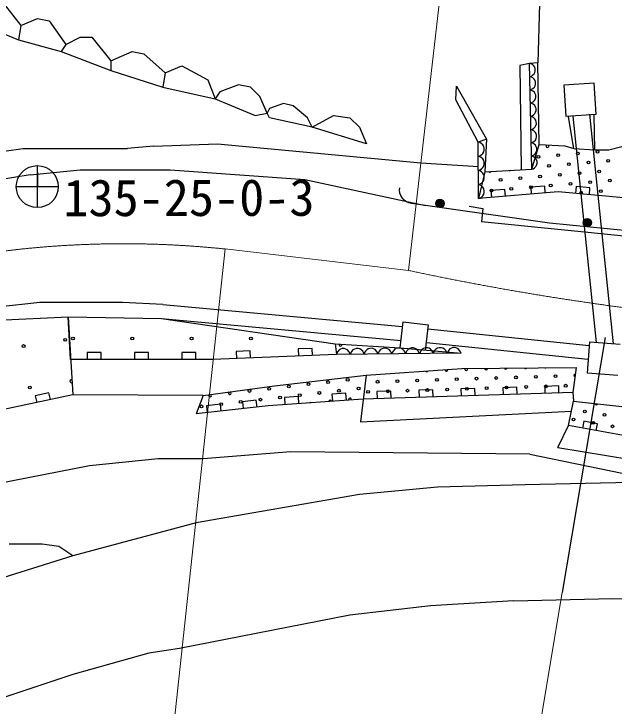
# Model space of a CAD drawing. Units: millimetres, scale not verified. Extents: x 40000 to 680000, y 20000 to 380000.
# Drawn here: x 437649 to 459115, y 297290 to 322041 of the extents above; entities that cross this region are included whole.
import ezdxf
from ezdxf.enums import TextEntityAlignment as Align

# ---------------------------------------------------------------- set-up
doc = ezdxf.new("R2010")
doc.units = ezdxf.units.MM
doc.header["$LTSCALE"] = 1000
doc.linetypes.add('CHAIN', pattern=[18.5, 12, -1.5, 3.5, -1.5])
for name, color, linetype, lineweight in [('M-BGD', 7, 'Continuous', 25), ('M-BMK', 2, 'CHAIN', 13), ('M-BMK-SRVR', 3, 'Continuous', 25), ('M-STR-HTXT', 7, 'Continuous', 13)]:
    doc.layers.add(name, color=color, linetype=linetype, lineweight=lineweight)
doc.styles.add('ＭＳ ゴシック', font='')
doc.styles.get('ＭＳ ゴシック').set_extended_font_data('MS Gothic')

# ---------------------------------------------------------------- blocks, each defined once
blk = doc.blocks.new('BUHIN14')
at = {"layer": 'M-BGD'}
blk.add_lwpolyline([(-246, -47), (-199, -292), (292, -199), (246, 47)], dxfattribs=at)
blk = doc.blocks.new('BUHIN15')
at = {"layer": 'M-BGD'}
blk.add_lwpolyline([(-247, -37), (-210, -284), (284, -210), (247, 37)], dxfattribs=at)
blk = doc.blocks.new('BUHIN16')
at = {"layer": 'M-BGD'}
blk.add_lwpolyline([(-234, -87), (-147, -321), (321, -147), (234, 87)], dxfattribs=at)

msp = doc.modelspace()

# ---------------------------------------------------------------- linework, layer by layer
at = {"layer": 'M-BGD'}
for p, q in [((437306, 322387), (437899, 321625)), ((456441, 322387), (456382, 320289)), ((436121, 321794), (437814, 321117)), ((437899, 321625), (438492, 321879)), ((438492, 321879), (438915, 321794)), ((438915, 321794), (439508, 320947)), ((437899, 321625), (437814, 321117)), ((437814, 321117), (439338, 320693)), ((439508, 320947), (440016, 321201)), ((440016, 321201), (440439, 321201)), ((440439, 321201), (441116, 320355)), ((439508, 320947), (439338, 320693)), ((439338, 320693), (441116, 320016)), ((441116, 320355), (441878, 320693)), ((441878, 320693), (442302, 320609)), ((442302, 320609), (443064, 319931)), ((441116, 320355), (441116, 320016)), ((456382, 320289), (456092, 320270)), ((456429, 317366), (456382, 320289)), ((443064, 319931), (443656, 320185)), ((443656, 320185), (444588, 319677)), ((456092, 320270), (455739, 320199)), ((455739, 320199), (455794, 316490)), ((456166, 316485), (456092, 320270)), ((456146, 320252), (456092, 320270)), ((456193, 320226), (456146, 320252)), ((456246, 320181), (456193, 320226)), ((456275, 320129), (456246, 320181)), ((456294, 320074), (456275, 320129)), ((456296, 320001), (456294, 320074)), ((441116, 320016), (442979, 319423)), ((443064, 319931), (442979, 319423)), ((456101, 319797), (456155, 319816)), ((456156, 319779), (456101, 319797)), ((456155, 319816), (456200, 319845)), ((456202, 319753), (456156, 319779)), ((456200, 319845), (456252, 319892)), ((456252, 319892), (456279, 319945)), ((456279, 319945), (456296, 320001)), ((444588, 319677), (444842, 319000)), ((456255, 319708), (456202, 319753)), ((456285, 319656), (456255, 319708)), ((456303, 319601), (456285, 319656)), ((456305, 319528), (456303, 319601)), ((458404, 319559), (457315, 319490)), ((458474, 318453), (458404, 319559)), ((442979, 319423), (444842, 319000)), ((445688, 319508), (445011, 319254)), ((446112, 319423), (445688, 319508)), ((446450, 319085), (446112, 319423)), ((453449, 318972), (453474, 319451)), ((453474, 319451), (454556, 317561)), ((456110, 319324), (456164, 319343)), ((456165, 319306), (456110, 319324)), ((456164, 319343), (456210, 319372)), ((456212, 319280), (456165, 319306)), ((456210, 319372), (456261, 319419)), ((456261, 319419), (456288, 319472)), ((456288, 319472), (456305, 319528)), ((457315, 319490), (457386, 318384)), ((445011, 319254), (444842, 319000)), ((446704, 318492), (446450, 319085)), ((456264, 319235), (456212, 319280)), ((456294, 319183), (456264, 319235)), ((456313, 319128), (456294, 319183)), ((456297, 318998), (456314, 319054)), ((456314, 319054), (456313, 319128)), ((444842, 319000), (446281, 318407)), ((447297, 318831), (446789, 318661)), ((447636, 318746), (447297, 318831)), ((454257, 317456), (453449, 318972)), ((456119, 318851), (456173, 318869)), ((456174, 318833), (456119, 318851)), ((456173, 318869), (456219, 318899)), ((456221, 318806), (456174, 318833)), ((456219, 318899), (456270, 318946)), ((456274, 318761), (456221, 318806)), ((456270, 318946), (456297, 318998)), ((446789, 318661), (446704, 318492)), ((448144, 318323), (447636, 318746)), ((456303, 318710), (456274, 318761)), ((456322, 318655), (456303, 318710)), ((456307, 318525), (456323, 318581)), ((456323, 318581), (456322, 318655)), ((446281, 318407), (446704, 318492)), ((446789, 318323), (446704, 318492)), ((448313, 317984), (446789, 318323)), ((448313, 317984), (448144, 318323)), ((448313, 317984), (449075, 318407)), ((449075, 318407), (449668, 318323)), ((449668, 318323), (450006, 317984)), ((456129, 318377), (456183, 318396)), ((456183, 318360), (456129, 318377)), ((456183, 318396), (456228, 318426)), ((456230, 318333), (456183, 318360)), ((456228, 318426), (456279, 318473)), ((456283, 318288), (456230, 318333)), ((456279, 318473), (456307, 318525)), ((457386, 318384), (458474, 318453)), ((457675, 317231), (457477, 318362)), ((458489, 310292), (457648, 318388)), ((459097, 310245), (458245, 318450)), ((458425, 317177), (458400, 318434)), ((456312, 318237), (456283, 318288)), ((456289, 318000), (456316, 318052)), ((456331, 318181), (456312, 318237)), ((456316, 318052), (456333, 318108)), ((456333, 318108), (456331, 318181)), ((450260, 317391), (448313, 317984)), ((450006, 317984), (450260, 317391)), ((456138, 317904), (456192, 317923)), ((456193, 317886), (456138, 317904)), ((456192, 317923), (456238, 317952)), ((456239, 317860), (456193, 317886)), ((456238, 317952), (456289, 318000)), ((456292, 317815), (456239, 317860)), ((456322, 317764), (456292, 317815)), ((454556, 317561), (454257, 317456)), ((454556, 317561), (454486, 316388)), ((456298, 317526), (456325, 317579)), ((456341, 317708), (456322, 317764)), ((456325, 317579), (456342, 317635)), ((456342, 317635), (456341, 317708)), ((458919, 317175), (461086, 317757)), ((442640, 317307), (441709, 317222)), ((442640, 317307), (444926, 317391)), ((444926, 317391), (452208, 316714)), ((454260, 315434), (454257, 317456)), ((454315, 317436), (454257, 317456)), ((454364, 317407), (454315, 317436)), ((454420, 317357), (454364, 317407)), ((454451, 317302), (454420, 317357)), ((454470, 317243), (454451, 317302)), ((456147, 317431), (456201, 317450)), ((456202, 317413), (456147, 317431)), ((456166, 316485), (456429, 317366)), ((456201, 317450), (456247, 317479)), ((456249, 317387), (456202, 317413)), ((456247, 317479), (456298, 317526)), ((456302, 317342), (456249, 317387)), ((456331, 317290), (456302, 317342)), ((456429, 317366), (457347, 317322)), ((457347, 317322), (457675, 317231)), ((437306, 317137), (437984, 317222)), ((437984, 317222), (440354, 317222)), ((440354, 317222), (441709, 317222)), ((454421, 317049), (454451, 317105)), ((454451, 317105), (454470, 317164)), ((454470, 317164), (454470, 317243)), ((456307, 317053), (456335, 317106)), ((456350, 317235), (456331, 317290)), ((456335, 317106), (456351, 317162)), ((456351, 317162), (456350, 317235)), ((457675, 317231), (458425, 317177)), ((458425, 317177), (458919, 317175)), ((454258, 316950), (454316, 316969)), ((454316, 316930), (454258, 316950)), ((454316, 316969), (454365, 317000)), ((454365, 316901), (454316, 316930)), ((454365, 317000), (454421, 317049)), ((454421, 316852), (454365, 316901)), ((454451, 316797), (454421, 316852)), ((456156, 316958), (456210, 316977)), ((456211, 316940), (456156, 316958)), ((456210, 316977), (456256, 317006)), ((456258, 316914), (456211, 316940)), ((456256, 317006), (456307, 317053)), ((456311, 316869), (456258, 316914)), ((456340, 316817), (456311, 316869)), ((456359, 316762), (456340, 316817)), ((452208, 316714), (454259, 316586)), ((454422, 316544), (454452, 316600)), ((454470, 316737), (454451, 316797)), ((454452, 316600), (454471, 316659)), ((454471, 316659), (454470, 316737)), ((456265, 316533), (456316, 316580)), ((456316, 316580), (456344, 316633)), ((456344, 316633), (456360, 316689)), ((456360, 316689), (456359, 316762)), ((438238, 316291), (440016, 316460)), ((440016, 316460), (443233, 316460)), ((443233, 316460), (448059, 316121)), ((454259, 316445), (454317, 316464)), ((454317, 316425), (454259, 316445)), ((454486, 316388), (454260, 315434)), ((454317, 316464), (454366, 316495)), ((454366, 316396), (454317, 316425)), ((454366, 316495), (454422, 316544)), ((454422, 316347), (454366, 316396)), ((454452, 316291), (454422, 316347)), ((454486, 316388), (456166, 316485)), ((456166, 316485), (456220, 316504)), ((456220, 316504), (456265, 316533)), ((438238, 316291), (434597, 315698)), ((448059, 316121), (452369, 315187)), ((454422, 316039), (454453, 316094)), ((454471, 316232), (454452, 316291)), ((454453, 316094), (454471, 316154)), ((454471, 316154), (454471, 316232)), ((451444, 315737), (451449, 315822)), ((454260, 315940), (454318, 315959)), ((454318, 315920), (454260, 315940)), ((454318, 315959), (454367, 315989)), ((454367, 315891), (454318, 315920)), ((454367, 315989), (454422, 316039)), ((454423, 315841), (454367, 315891)), ((454453, 315786), (454423, 315841)), ((456631, 315884), (456132, 315842)), ((456132, 315842), (456153, 315593)), ((456651, 315635), (456631, 315884)), ((457753, 315867), (457730, 315618)), ((458251, 315821), (457753, 315867)), ((458228, 315572), (458251, 315821)), ((451455, 315632), (451444, 315737)), ((451490, 315541), (451455, 315632)), ((457116, 315674), (454260, 315434)), ((454423, 315533), (454454, 315589)), ((454472, 315727), (454453, 315786)), ((454454, 315589), (454472, 315648)), ((454472, 315648), (454472, 315727)), ((455203, 315764), (454704, 315723)), ((454704, 315723), (454725, 315473)), ((455224, 315515), (455203, 315764)), ((462293, 315199), (457116, 315674)), ((451542, 315450), (451490, 315541)), ((451608, 315380), (451542, 315450)), ((451690, 315318), (451608, 315380)), ((454260, 315434), (454319, 315453)), ((454319, 315453), (454368, 315484)), ((454368, 315484), (454423, 315533)), ((451776, 315281), (451690, 315318)), ((451874, 315257), (451776, 315281)), ((452369, 315187), (451874, 315257)), ((452864, 315116), (452369, 315187)), ((456803, 314558), (452864, 315116)), ((453926, 315165), (454419, 315076)), ((454419, 315076), (454373, 314613)), ((454373, 314613), (460535, 313992)), ((468739, 313378), (456803, 314558)), ((438576, 311719), (433073, 311126)), ((441540, 311719), (438576, 311719)), ((442973, 311647), (441540, 311719)), ((442973, 311647), (451541, 310858)), ((436121, 311041), (439592, 311211)), ((436121, 311041), (439592, 311211)), ((439677, 309687), (439592, 311211)), ((439592, 311211), (442927, 311149)), ((439592, 311211), (439762, 308417)), ((442927, 311149), (451495, 310360)), ((442927, 311149), (449139, 310241)), ((442927, 311149), (449139, 310241)), ((442927, 311149), (449139, 310241)), ((451461, 310102), (451565, 311024)), ((451565, 311024), (452463, 310923)), ((452463, 310923), (452360, 310001)), ((452458, 310782), (458227, 310189)), ((458799, 310469), (457258, 301349)), ((449139, 310241), (451461, 310102)), ((449139, 310241), (449182, 309863)), ((452407, 310285), (458176, 309692)), ((458163, 309197), (458249, 310311)), ((458249, 310311), (459334, 310226)), ((449201, 309920), (449182, 309863)), ((453639, 309904), (449182, 309863)), ((449229, 309968), (449201, 309920)), ((449277, 310023), (449229, 309968)), ((449331, 310054), (449277, 310023)), ((449389, 310073), (449331, 310054)), ((449466, 310073), (449389, 310073)), ((449524, 310055), (449466, 310073)), ((449579, 310026), (449524, 310055)), ((449628, 309972), (449579, 310026)), ((449658, 309924), (449628, 309972)), ((449677, 309867), (449658, 309924)), ((449696, 309924), (449677, 309867)), ((449724, 309973), (449696, 309924)), ((449772, 310028), (449724, 309973)), ((449826, 310058), (449772, 310028)), ((449884, 310077), (449826, 310058)), ((449961, 310078), (449884, 310077)), ((450019, 310060), (449961, 310078)), ((450074, 310031), (450019, 310060)), ((450123, 309977), (450074, 310031)), ((450153, 309929), (450123, 309977)), ((450172, 309872), (450153, 309929)), ((450192, 309929), (450172, 309872)), ((450220, 309978), (450192, 309929)), ((450267, 310033), (450220, 309978)), ((450322, 310063), (450267, 310033)), ((450380, 310082), (450322, 310063)), ((450456, 310083), (450380, 310082)), ((450515, 310065), (450456, 310083)), ((450569, 310035), (450515, 310065)), ((450618, 309981), (450569, 310035)), ((450648, 309933), (450618, 309981)), ((450668, 309877), (450648, 309933)), ((450687, 309934), (450668, 309877)), ((450715, 309982), (450687, 309934)), ((450763, 310037), (450715, 309982)), ((450817, 310067), (450763, 310037)), ((450875, 310087), (450817, 310067)), ((450952, 310087), (450875, 310087)), ((451010, 310069), (450952, 310087)), ((451065, 310040), (451010, 310069)), ((451114, 309986), (451065, 310040)), ((451144, 309938), (451114, 309986)), ((451163, 309881), (451144, 309938)), ((451182, 309938), (451163, 309881)), ((451210, 309987), (451182, 309938)), ((451258, 310042), (451210, 309987)), ((451312, 310072), (451258, 310042)), ((451370, 310091), (451312, 310072)), ((451447, 310092), (451370, 310091)), ((451505, 310074), (451447, 310092)), ((451461, 310102), (453639, 309904)), ((451560, 310045), (451505, 310074)), ((451609, 309991), (451560, 310045)), ((451639, 309943), (451609, 309991)), ((451658, 309886), (451639, 309943)), ((451677, 309943), (451658, 309886)), ((451705, 309991), (451677, 309943)), ((451753, 310046), (451705, 309991)), ((451807, 310077), (451753, 310046)), ((451865, 310096), (451807, 310077)), ((451942, 310096), (451865, 310096)), ((452001, 310078), (451942, 310096)), ((452055, 310049), (452001, 310078)), ((452104, 309995), (452055, 310049)), ((452134, 309947), (452104, 309995)), ((452153, 309890), (452134, 309947)), ((452173, 309948), (452153, 309890)), ((452201, 309996), (452173, 309948)), ((452249, 310051), (452201, 309996)), ((452303, 310081), (452249, 310051)), ((452361, 310100), (452303, 310081)), ((452438, 310101), (452361, 310100)), ((452496, 310083), (452438, 310101)), ((452551, 310054), (452496, 310083)), ((452600, 310000), (452551, 310054)), ((452630, 309952), (452600, 310000)), ((452649, 309895), (452630, 309952)), ((452668, 309952), (452649, 309895)), ((452696, 310001), (452668, 309952)), ((452744, 310056), (452696, 310001)), ((452798, 310086), (452744, 310056)), ((452856, 310105), (452798, 310086)), ((452933, 310106), (452856, 310105)), ((452991, 310088), (452933, 310106)), ((453046, 310058), (452991, 310088)), ((453095, 310004), (453046, 310058)), ((453125, 309956), (453095, 310004)), ((453144, 309900), (453125, 309956)), ((453163, 309957), (453144, 309900)), ((453191, 310005), (453163, 309957)), ((453239, 310060), (453191, 310005)), ((453293, 310091), (453239, 310060)), ((453351, 310110), (453293, 310091)), ((453428, 310110), (453351, 310110)), ((453487, 310092), (453428, 310110)), ((453541, 310063), (453487, 310092)), ((453590, 310009), (453541, 310063)), ((453620, 309961), (453590, 310009)), ((453639, 309904), (453620, 309961)), ((444757, 309687), (439677, 309687)), ((449182, 309863), (444757, 309687)), ((453666, 309356), (457757, 309396)), ((457757, 309396), (457641, 308504)), ((450246, 309120), (453666, 309356)), ((459247, 309112), (458163, 309197)), ((446965, 308747), (450246, 309120)), ((450246, 309120), (450041, 307458)), ((444423, 308393), (446965, 308747)), ((454133, 308645), (453633, 308629)), ((454141, 308395), (454133, 308645)), ((455633, 308692), (455133, 308676)), ((455133, 308676), (455141, 308426)), ((455641, 308442), (455633, 308692)), ((457133, 308739), (456633, 308723)), ((456633, 308723), (456641, 308473)), ((457140, 308489), (457133, 308739)), ((439762, 308417), (429263, 306215)), ((444423, 308393), (439762, 308417)), ((444423, 308393), (444171, 307735)), ((449523, 308476), (449024, 308441)), ((449024, 308441), (449042, 308191)), ((449541, 308227), (449523, 308476)), ((457641, 308504), (450141, 308270)), ((451133, 308551), (450633, 308535)), ((450633, 308535), (450641, 308285)), ((451141, 308301), (451133, 308551)), ((452633, 308598), (452133, 308582)), ((452133, 308582), (452141, 308332)), ((452641, 308348), (452633, 308598)), ((453633, 308629), (453641, 308379)), ((457641, 308504), (457662, 308190)), ((446319, 308231), (445822, 308174)), ((445822, 308174), (445850, 307926)), ((446347, 307982), (446319, 308231)), ((450141, 308270), (446742, 308027)), ((447823, 308355), (447324, 308319)), ((447324, 308319), (447342, 308070)), ((447841, 308106), (447823, 308355)), ((457488, 307318), (457662, 308190)), ((457662, 308190), (459608, 307982)), ((446742, 308027), (444171, 307735)), ((445033, 308085), (444537, 308028)), ((444537, 308028), (444565, 307780)), ((445062, 307836), (445033, 308085)), ((450041, 307458), (457592, 307839)), ((458028, 307476), (457985, 307230)), ((458521, 307388), (458028, 307476)), ((457103, 306537), (457488, 307318)), ((463432, 306261), (457488, 307318)), ((458477, 307142), (458521, 307388)), ((457103, 306537), (463338, 305516)), ((447551, 306385), (444418, 306131)), ((456102, 306300), (447551, 306385)), ((456102, 306300), (459404, 305623)), ((442810, 306131), (440354, 305877)), ((444418, 306131), (442810, 306131)), ((440354, 305877), (436729, 305168)), ((455933, 305199), (452800, 305115)), ((459743, 305284), (455933, 305199)), ((452800, 305115), (450006, 304861)), ((450006, 304861), (444164, 303845)), ((444164, 303845), (439762, 302659)), ((438661, 303083), (437476, 303083)), ((439254, 302998), (438661, 303083)), ((439762, 302659), (439254, 302998)), ((439762, 302659), (437052, 301813)), ((455510, 301051), (452546, 300881)), ((455510, 301051), (459066, 301135)), ((459066, 301135), (468464, 301051)), ((452546, 300881), (449668, 300543)), ((449668, 300543), (443572, 299357)), ((443572, 299357), (442471, 299188)), ((442471, 299188), (439762, 298426)), ((439762, 298426), (437222, 297579))]:
    msp.add_line(p, q, dxfattribs=at)
for centre, radius in [((457814, 317048), 50), ((458519, 317107), 50), ((456405, 316930), 50), ((457110, 316989), 50), ((458901, 316785), 50), ((456787, 316607), 50), ((457492, 316666), 50), ((458196, 316725), 50), ((457169, 316284), 50), ((457874, 316344), 50), ((458578, 316403), 50), ((455055, 316107), 50), ((455760, 316166), 50), ((456464, 316225), 50), ((458256, 316021), 50), ((458960, 316080), 50), ((455437, 315784), 50), ((456142, 315843), 50), ((456846, 315902), 50), ((457551, 315962), 50), ((454732, 315725), 50), ((458637, 315698), 50), ((452885, 315265), 150), ((452885, 315265), 132), ((452885, 315265), 115), ((452885, 315265), 96.7), ((452885, 315265), 79.5), ((452885, 315265), 58.5), ((452885, 315265), 40.5), ((452885, 315265), 23.3), ((452885, 315265), 4.5), ((458157, 314575), 150), ((458157, 314575), 132), ((458157, 314575), 115), ((458157, 314575), 96.7), ((458157, 314575), 79.5), ((458157, 314575), 58.5), ((458157, 314575), 40.5), ((458157, 314575), 23.3), ((458157, 314575), 4.5), ((439483, 310387), 50), ((439764, 310437), 50), ((441885, 310437), 50), ((444007, 310437), 50), ((446128, 310437), 50), ((437999, 310164), 50), ((457018, 309089), 50), ((448884, 308878), 50), ((449587, 308958), 50), ((450658, 308890), 50), ((451364, 308912), 50), ((452071, 308934), 50), ((452778, 308956), 50), ((453485, 308978), 50), ((454191, 309000), 50), ((454898, 309022), 50), ((455605, 309045), 50), ((456312, 309067), 50), ((438223, 308680), 50), ((446776, 308639), 50), ((447479, 308718), 50), ((448182, 308798), 50), ((449978, 308646), 50), ((452436, 308592), 50), ((453142, 308614), 50), ((453849, 308636), 50), ((454556, 308658), 50), ((455263, 308680), 50), ((455969, 308702), 50), ((456676, 308724), 50), ((457383, 308746), 50), ((446074, 308559), 50), ((447870, 308407), 50), ((448573, 308487), 50), ((449275, 308567), 50), ((450315, 308525), 50), ((451022, 308547), 50), ((451729, 308569), 50), ((445762, 308167), 50), ((446465, 308247), 50), ((447168, 308327), 50), ((444357, 308008), 50), ((445060, 308088), 50), ((458070, 307827), 50), ((458767, 307704), 50), ((457660, 307541), 50), ((458357, 307417), 50), ((459053, 307294), 50)]:
    msp.add_circle(centre, radius, dxfattribs=at)
for centre, start, end in [((456728, 317312), 123.759, 50.7817), ((454673, 316430), 216.802, 332.1347), ((455378, 316489), 222.5853, 326.3514), ((457933, 315639), 302.7218, 226.7942), ((449327, 310214), 160.6738, 10.7657), ((456654, 309431), 247.8781, 293.2182), ((452413, 309298), 218.5777, 329.3293), ((453120, 309320), 185.9719, 1.9352), ((453827, 309343), 162.6735, 18.4227), ((454534, 309365), 180.5759, 0.5204), ((455240, 309387), 198.481, 342.6152), ((455947, 309409), 218.5234, 322.5729), ((457725, 309111), 89.0132, 256.151), ((439706, 308904), 62.3648, 304.5977), ((444669, 308399), 154.0806, 41.7915), ((445371, 308479), 121.6069, 74.2651), ((448261, 308096), 56.8841, 131.2749), ((448964, 308175), 15.8305, 172.3284), ((449667, 308255), 341.1711, 206.9879), ((458480, 308114), 186.3627, 341.4181)]:
    msp.add_arc(centre, 50, start, end, dxfattribs=at)
at = {"layer": 'M-BMK'}
msp.add_line((445205, 313634), (451760, 312866), dxfattribs=at)
for centre, radius, start, end in [((441580, 278822), 35000, 84.0557, 140.9808), ((472608, 410669), 100000, 257.96655, 271.50641)]:
    msp.add_arc(centre, radius, start, end, dxfattribs=at)
at = {"layer": 'M-BMK-SRVR'}
for p, q in [((438488, 316614), (438488, 315114)), ((438494, 316364), (438482, 315364)), ((437738, 315864), (439238, 315864)), ((437988, 315870), (438988, 315858))]:
    msp.add_line(p, q, dxfattribs=at)
msp.add_circle((438488, 315864), 750, dxfattribs=at)
at = {"layer": 'M-STR-HTXT'}
for p, q in [((451760, 312866), (455256, 343130)), ((445205, 313634), (442048, 284371)), ((457258, 301349), (453732, 280477))]:
    msp.add_line(p, q, dxfattribs=at)

# ---------------------------------------------------------------- block references
at = {"rotation": 171.45831}
for name, p in [('BUHIN14', (448075, 309819)), ('BUHIN15', (440523, 309687)), ('BUHIN15', (442217, 309687)), ('BUHIN15', (443910, 309687)), ('BUHIN14', (445863, 309731)), ('BUHIN16', (438712, 308197))]:
    msp.add_blockref(name, p, dxfattribs=at)

# ---------------------------------------------------------------- texts
at = {"layer": 'M-BGD', "style": 'ＭＳ ゴシック'}
msp.add_text('135-25-0-3', height=1320, rotation=0.1, dxfattribs=at).set_placement((439422, 314409), align=Align.BOTTOM_LEFT)

doc.saveas('drawing.dxf')
